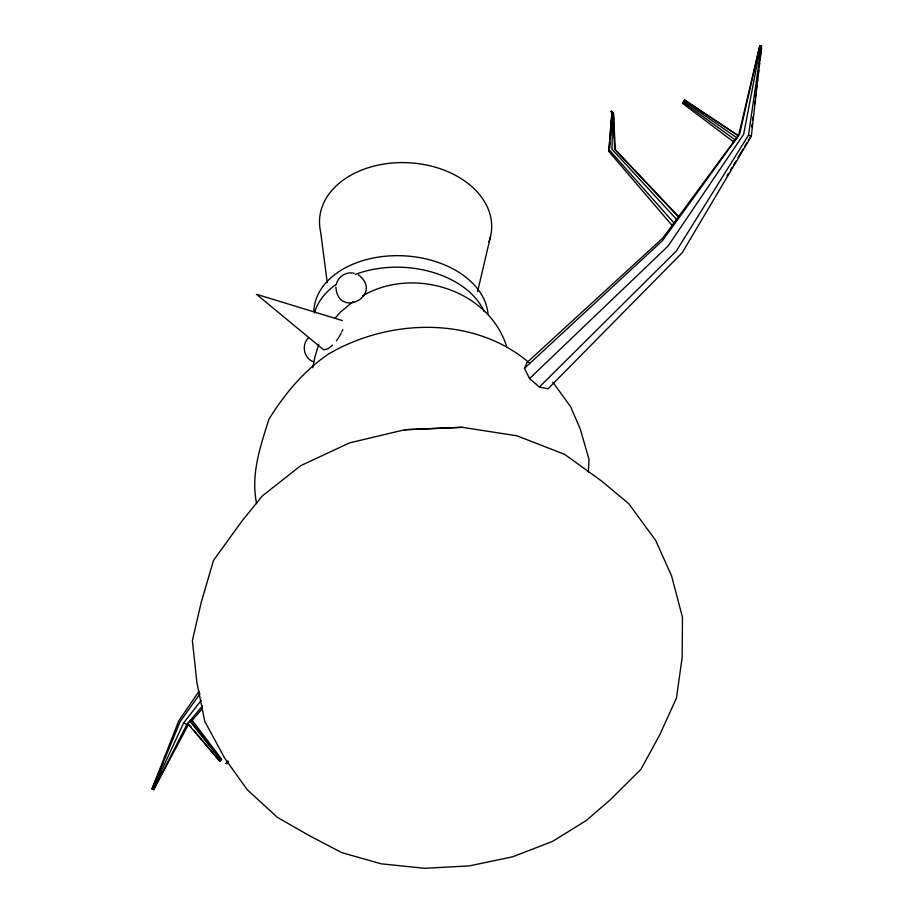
<?xml version="1.0" encoding="UTF-8"?>
<svg xmlns="http://www.w3.org/2000/svg" width="914" height="914" viewBox="0 0 914 914"><rect width="100%" height="100%" fill="white"/><g stroke="black" fill="none" stroke-linecap="round" stroke-linejoin="round"><path stroke-width="1.37" d="M613.168 119.597L613.34 113.964L611.317 111.325L611.969 114.89L611.774 114.193L608.827 151.427L672.236 225.609M588.342 472.07L589.004 459.319L580.184 428.78L570.496 406.502L552.753 382.086M608.827 151.427L611.934 113.256L611.146 111.485M609.764 148.205L610.129 142.653M610.598 135.706L611.055 128.771M611.329 124.601L611.877 116.284M735.085 139.796L662.696 238.143L527.035 362.504L524.442 368.365L529.549 378.556L539.363 387.045L548.046 388.793L682.232 252.721L751.331 136.22L761.476 45.86L759.717 45.849L738.786 134.758M751.719 126.909L752.073 124.076M752.599 119.825L752.953 116.992M754.553 104.253L754.907 101.42M755.444 97.181L755.798 94.348M756.324 90.098L756.861 85.847M757.215 83.025L757.74 78.775M758.106 75.942L758.814 70.287M759.168 67.453L759.694 63.203M760.048 60.37L761.648 47.631M539.363 387.045L676.303 251.03L748.497 135.192L761.476 45.86M760.608 45.711L743.642 134.335L668.088 246.037L529.549 378.556M312.725 367.725L314.942 356.746L318.7 344.624M759.877 45.7L739.62 134.164L662.444 240.69L524.442 368.365M477.599 291.566L490.521 236.509M226.581 763.567L228.443 762.505M219.6 761.134L221.554 759.088L191.746 719.718L189.758 721.066L220.56 759.774L219.6 761.134L187.884 723.819L188.672 722.346M336.226 284.551C337.872 276.656 346.497 271.172 354.346 273.343M188.204 724.973L153.723 789.593L152.021 788.828L178.813 720.735L198.989 691.338M152.021 788.828L159.756 770.708M160.83 768.103L162.966 762.904M152.272 788.976L180.275 721.42L200.017 693.737M341.756 331.953L342.864 329.463M152.878 789.25L183.634 722.94L201.149 700.467M157.299 781.927L153.461 789.445L152.261 788.908M158.579 779.425L161.778 773.153M202.565 705.905L186.924 724.414L153.723 789.593M338.991 337.083L341.208 333.199M727.053 175.808L728.515 173.363M730.709 169.707L732.171 167.273M733.645 164.84L735.839 161.184M738.032 157.528L743.151 148.993M744.624 146.56L746.818 142.904M748.28 140.47L750.474 136.814M733.679 141.956L738.318 135.706L684.712 100.129L682.484 103.271L733.679 141.956L734.525 140.596M682.484 103.271L684.769 100.106M308.281 337.997C301.163 345.058 303.951 358.711 313.605 361.83M336.363 340.831L338.329 338.02M226.272 763.316L228.18 761.065M191.929 720.678L202.143 708.841M334.867 318.38L340.419 312.142L353.101 301.654M226.444 763.19L228.032 761.465M612.677 114.65L613.34 113.964L613.545 119.654M226.215 763.487L227.997 761.682M332.547 345.104L327.909 348.851L323.705 349.845L256.411 294.262L342.304 320.563M611.934 113.256L613.271 112.628L613.477 113.233L615.316 149.896L678.165 216.652M220.56 759.774L221.554 759.088M226.249 763.636L228.123 762.253M362.435 296.01C412.934 265.963 489.596 289.578 506.927 347.48M404.799 429.729L349.479 442.913L300.74 465.66L262.341 495.936L242.096 520.866L213.488 560.453L201.274 602.155L192.374 640.531L196.91 682.598L204.816 721.466L224.718 758.209L247.157 789.605L277.319 817.333L308.532 835.19L341.733 852.625L381.241 863.821L424.599 868.3L469.282 865.901L512.765 856.772L552.536 841.394L586.217 820.544L610.095 799.944L640.931 769.337L659.725 734.913L676.451 698.056L682.164 657.554L682.472 617.247L671.504 575.683L655.635 540.368L628.763 503.683L601.641 481.072L564.566 454.304L516.913 435.795L462.198 427.306L404.799 429.729L462.198 427.306M738.318 135.706L684.712 100.129M187.884 723.819L191.095 727.076M761.099 46.214L759.717 45.849M748.497 135.192L751.331 136.22M183.634 722.94L186.924 724.414M684.049 101.168L736.901 137.831M683.261 102.254L735.313 139.979M358.357 274.771C384.463 294.845 338.157 319.809 335.872 286.996M684.072 103.442L686.368 105.133M611.5 111.314L613.271 112.628L614.619 149.085L615.316 149.896M529.206 362.801C474.058 315.536 388.941 318.518 328.48 354.038C303.688 370.867 284.757 393.911 268.967 419.103C260.376 446.5 250.493 474.572 256.628 503.614M611.557 111.474L613.477 113.233M614.619 149.085L678.988 216.995M611.317 111.325L612.574 112.685L611.98 149.245L676.886 219.737L674.212 223.199L609.478 150.125M193.791 730.275L219.851 761.156M190.375 720.552L220.868 759.511M205.936 739.883L207.649 742.099M217.92 755.352L221.348 759.763M327.235 282.609L320.608 231.733A86.156 61.478 3.1 0 1 409.472 162.795A86.156 61.478 3.1 0 1 488.979 241.673M613.762 125.344L614.242 138.128M313.879 310.943A87.218 59.273 3 0 1 399.978 255.692A87.218 59.273 3 0 1 488.053 314.485M314.382 313.056A87.618 59.17 3 0 1 335.906 284.574M355.363 274.394A87.618 59.17 3 0 1 484.169 311.537"/></g></svg>
